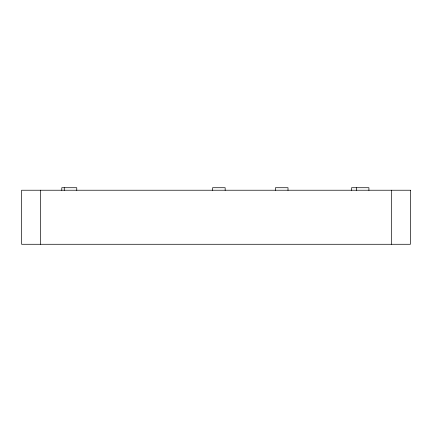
<?xml version="1.0" encoding="UTF-8"?>
<svg xmlns="http://www.w3.org/2000/svg" width="432" height="432" viewBox="0 0 432 432"><rect width="100%" height="100%" fill="white"/><g stroke="black" fill="none" stroke-linecap="round" stroke-linejoin="round"><path stroke-width="0.65" d="M391.543 190.231L391.543 244.28M368.912 190.366L368.912 187.72L351.567 187.72L351.567 190.366M356.362 187.72L356.362 190.366M288.004 190.366L288.004 187.72L275.438 187.72L275.438 190.366M225.158 190.366L225.158 187.72L212.587 187.72L212.587 190.366M76.756 190.366L76.756 187.72L61.781 187.72L61.781 190.366M64.255 187.72L64.255 190.366M40.446 190.231L40.446 244.28M410.4 190.231L21.6 190.231L21.6 244.28L410.4 244.28L410.4 190.231"/></g></svg>
